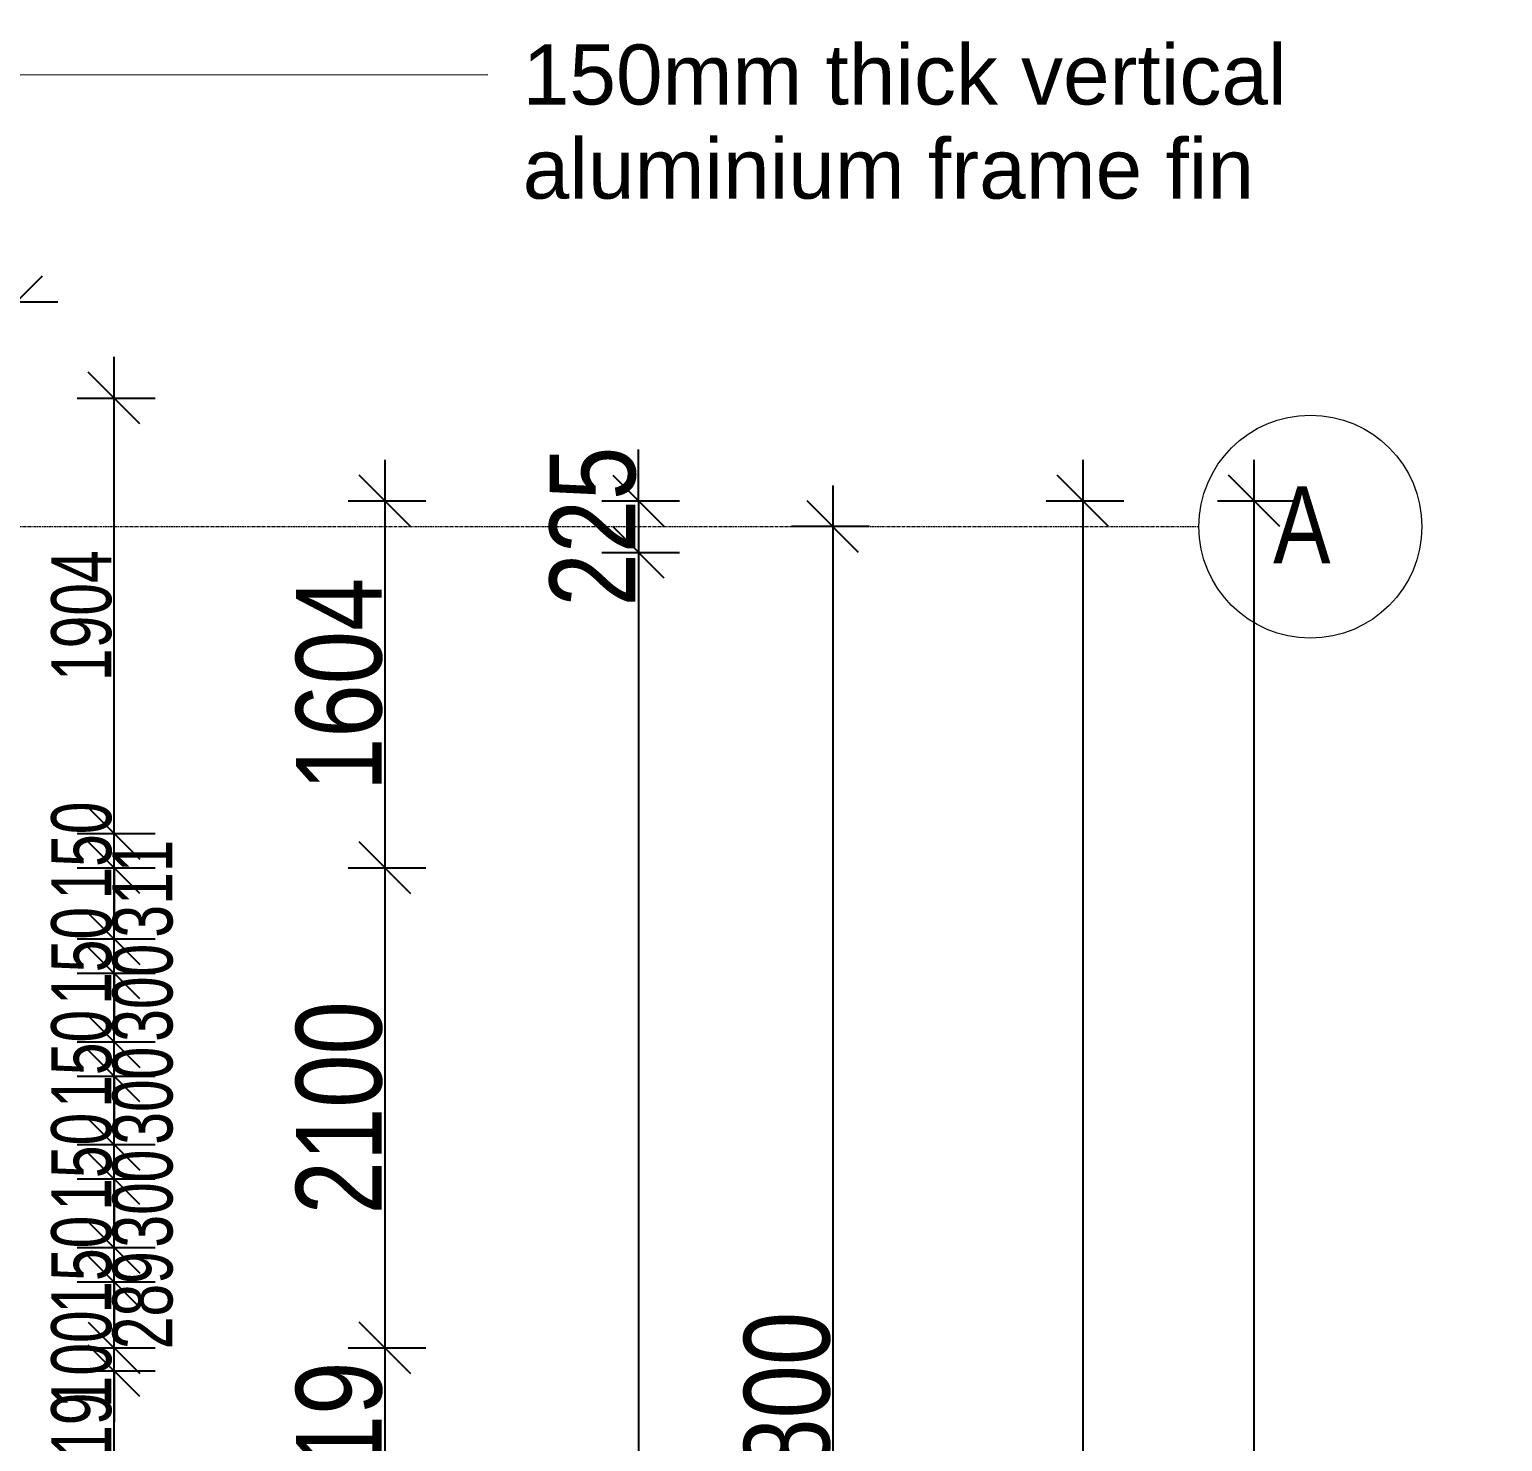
# Model space of a CAD drawing. Header units: millimetres. Extents: x -35190 to 411743, y -233114 to 23872.
# Drawn here: x 182065 to 188510, y 6961 to 13136 of the extents above; entities that cross this region are included whole.
import ezdxf

# ---------------------------------------------------------------- set-up
doc = ezdxf.new("R2010")
doc.units = ezdxf.units.MM
doc.linetypes.add('Grid Line', pattern=[22.225, 12.7, -3.175, 3.175, -3.175])
for name, color, linetype, lineweight in [('A-ANNO-DIMS', 211, 'Continuous', 9), ('G-ANNO-TEXT', 231, 'Continuous', 9), ('S-GRID', 1, 'Continuous', 9), ('S-GRID-IDEN', 1, 'Continuous', 9)]:
    doc.layers.add(name, color=color, linetype=linetype, lineweight=lineweight)
doc.styles.add('Arial_3', font='arial.ttf', dxfattribs={"width": 0.8, "height": 375})
doc.styles.add('Arial_6', font='arial.ttf', dxfattribs={"height": 525})
doc.styles.add('Arial_8', font='arial.ttf', dxfattribs={"width": 0.7, "height": 262.5})
doc.dimstyles.new('main_4_5mm', dxfattribs={"dimscale": 304.8, "dimtxt": 382.597275, "dimasz": 0.738189, "dimexe": 0.590551, "dimexo": 0.0625, "dimgap": 0.024606, "dimtad": 1, "dimdec": 0, "dimzin": 0, "dimdsep": 46, "dimtxsty": 'Arial_3', "dimblk1": 'OBLIQUE', "dimblk2": 'OBLIQUE', "dimsah": 1, "dimcen": 0.09, "dimdle": 0.590551, "dimazin": 0, "dimtfac": 1, "dimtdec": 4, "dimtix": 1, "dimtmove": 0, "dimatfit": 3, "dimfxl": 0.590551, "dimfxlon": 1, "dimtvp": 1, "dimtolj": 1, "dimtzin": 0, "dimarcsym": 2})
doc.dimstyles.new('small_3_0mm', dxfattribs={"dimscale": 304.8, "dimtxt": 191.298637, "dimasz": 0.738189, "dimexe": 0.590551, "dimexo": 0.0625, "dimgap": 0.024606, "dimtad": 1, "dimdec": 0, "dimzin": 0, "dimdsep": 46, "dimtxsty": 'Arial_8', "dimblk1": 'OBLIQUE', "dimblk2": 'OBLIQUE', "dimsah": 1, "dimcen": 0.09, "dimdle": 0.590551, "dimazin": 0, "dimtfac": 1, "dimtdec": 4, "dimtix": 1, "dimtmove": 0, "dimatfit": 3, "dimfxl": 0.590551, "dimfxlon": 1, "dimtvp": 1, "dimtolj": 1, "dimtzin": 0, "dimarcsym": 2})
doc.dimstyles.new('small_3_0mm_1', dxfattribs={"dimscale": 304.8, "dimtxt": 191.298637, "dimasz": 0.738189, "dimexe": 0.590551, "dimexo": 0.0625, "dimgap": 0.024606, "dimtad": 1, "dimdec": 0, "dimzin": 0, "dimdsep": 46, "dimtxsty": 'Arial_8', "dimblk1": 'OBLIQUE', "dimblk2": 'OBLIQUE', "dimsah": 1, "dimcen": 0.09, "dimdle": 0.590551, "dimazin": 0, "dimtfac": 1, "dimtdec": 4, "dimtix": 1, "dimtmove": 1, "dimatfit": 3, "dimfxl": 0.590551, "dimfxlon": 1, "dimtvp": 1, "dimtolj": 1, "dimtzin": 0, "dimarcsym": 2})

# ---------------------------------------------------------------- blocks, each defined once
blk = doc.blocks.new('Grid - M_Grid Head - Circle-24584-FIRST FLOOR')
at = {"layer": 'S-GRID-IDEN'}
blk.add_circle((0, 0), 6.5, dxfattribs=at)
blk = doc.blocks.new('_Oblique')
at = {"color": 0, "linetype": 'ByBlock', "lineweight": -2}
blk.add_line((-0.5, -0.5), (0.5, 0.5), dxfattribs=at)
blk = doc.blocks.new('*D3627')
at = {"layer": 'A-ANNO-DIMS', "color": 0, "lineweight": -2, "transparency": 16777216}
for p, q in [((183620, 11254.3), (183620, 9290.3)), ((183459.1, 11074.3), (183800, 11074.3)), ((183459.1, 9470.3), (183800, 9470.3))]:
    blk.add_line(p, q, dxfattribs=at)
at = {"layer": 'Defpoints', "color": 0, "transparency": 16777216}
for p in [(183440, 11074.3), (183440, 9470.3), (183620, 9470.3)]:
    blk.add_point(p, dxfattribs=at)
at = {"layer": 'A-ANNO-DIMS', "color": 0, "lineweight": -2, "transparency": 16777216, "xscale": 224.9999999999999, "yscale": 224.9999999999999, "zscale": 224.9999999999999}
for p, rotation in [((183620, 11074.3), 90), ((183620, 9470.3), 270)]:
    blk.add_blockref('_Oblique', p, dxfattribs=dict(at, rotation=rotation))
at = {"layer": 'A-ANNO-DIMS', "color": 0, "transparency": 16777216, "insert": (183421.1, 10272.3), "char_height": 375, "width": 1101.88, "attachment_point": 5, "rotation": 90, "style": 'Arial_3'}
blk.add_mtext('\\A1;1604', dxfattribs=at)
blk = doc.blocks.new('*D3628')
at = {"layer": 'A-ANNO-DIMS', "color": 0, "lineweight": -2, "transparency": 16777216}
for p, q in [((183620, 9650.3), (183620, 7190.3)), ((183459.1, 9470.3), (183800, 9470.3)), ((183459.1, 7370.3), (183800, 7370.3))]:
    blk.add_line(p, q, dxfattribs=at)
at = {"layer": 'Defpoints', "color": 0, "transparency": 16777216}
for p in [(183440, 9470.3), (183440, 7370.3), (183620, 7370.3)]:
    blk.add_point(p, dxfattribs=at)
at = {"layer": 'A-ANNO-DIMS', "color": 0, "lineweight": -2, "transparency": 16777216, "xscale": 224.9999999999999, "yscale": 224.9999999999999, "zscale": 224.9999999999999}
for p, rotation in [((183620, 9470.3), 90), ((183620, 7370.3), 270)]:
    blk.add_blockref('_Oblique', p, dxfattribs=dict(at, rotation=rotation))
at = {"layer": 'A-ANNO-DIMS', "color": 0, "transparency": 16777216, "insert": (183421.1, 8420.3), "char_height": 375, "width": 1101.88, "attachment_point": 5, "rotation": 90, "style": 'Arial_3'}
blk.add_mtext('\\A1;2100', dxfattribs=at)
blk = doc.blocks.new('*D3629')
at = {"layer": 'A-ANNO-DIMS', "color": 0, "lineweight": -2, "transparency": 16777216}
for p, q in [((183620, 7550.3), (183620, 6371.3)), ((183459.1, 7370.3), (183800, 7370.3)), ((183459.1, 6551.3), (183800, 6551.3))]:
    blk.add_line(p, q, dxfattribs=at)
at = {"layer": 'Defpoints', "color": 0, "transparency": 16777216}
for p in [(183440, 7370.3), (183440, 6551.3), (183620, 6551.3)]:
    blk.add_point(p, dxfattribs=at)
at = {"layer": 'A-ANNO-DIMS', "color": 0, "lineweight": -2, "transparency": 16777216, "xscale": 224.9999999999999, "yscale": 224.9999999999999, "zscale": 224.9999999999999}
for p, rotation in [((183620, 7370.3), 90), ((183620, 6551.3), 270)]:
    blk.add_blockref('_Oblique', p, dxfattribs=dict(at, rotation=rotation))
at = {"layer": 'A-ANNO-DIMS', "color": 0, "transparency": 16777216, "insert": (183421.1, 6960.8), "char_height": 375, "width": 826.41, "attachment_point": 5, "rotation": 90, "style": 'Arial_3'}
blk.add_mtext('\\A1;819', dxfattribs=at)
blk = doc.blocks.new('*D3641')
at = {"layer": 'A-ANNO-DIMS', "color": 0, "lineweight": -2, "transparency": 16777216}
for p, q in [((184730, 11074.3), (184730, 11299.3)), ((184569.1, 11074.3), (184910, 11074.3)), ((184730, 11074.3), (184730, 10849.3)), ((184569.1, 10849.3), (184910, 10849.3)), ((184730, 10849.3), (184730, 10624.3))]:
    blk.add_line(p, q, dxfattribs=at)
at = {"layer": 'Defpoints', "color": 0, "transparency": 16777216}
for p in [(184550, 11074.3), (184550, 10849.3), (184730, 10849.3)]:
    blk.add_point(p, dxfattribs=at)
at = {"layer": 'A-ANNO-DIMS', "color": 0, "lineweight": -2, "transparency": 16777216, "xscale": 224.9999999999999, "yscale": 224.9999999999999, "zscale": 224.9999999999999}
for p, rotation in [((184730, 11074.3), 270), ((184730, 10849.3), 90)]:
    blk.add_blockref('_Oblique', p, dxfattribs=dict(at, rotation=rotation))
at = {"layer": 'A-ANNO-DIMS', "color": 0, "transparency": 16777216, "insert": (184531.1, 10961.8), "char_height": 375, "width": 826.41, "attachment_point": 5, "rotation": 90, "style": 'Arial_3'}
blk.add_mtext('\\A1;225', dxfattribs=at)
blk = doc.blocks.new('*D3642')
at = {"layer": 'A-ANNO-DIMS', "color": 0, "lineweight": -2, "transparency": 16777216}
for p, q in [((184730, 11029.3), (184730, -2005.7)), ((184569.1, 10849.3), (184910, 10849.3)), ((184569.1, -1825.7), (184910, -1825.7))]:
    blk.add_line(p, q, dxfattribs=at)
at = {"layer": 'Defpoints', "color": 0, "transparency": 16777216}
for p in [(184550, 10849.3), (184550, -1825.7), (184730, -1825.7)]:
    blk.add_point(p, dxfattribs=at)
at = {"layer": 'A-ANNO-DIMS', "color": 0, "lineweight": -2, "transparency": 16777216, "xscale": 224.9999999999999, "yscale": 224.9999999999999, "zscale": 224.9999999999999}
for p, rotation in [((184730, 10849.3), 90), ((184730, -1825.7), 270)]:
    blk.add_blockref('_Oblique', p, dxfattribs=dict(at, rotation=rotation))
at = {"layer": 'A-ANNO-DIMS', "color": 0, "transparency": 16777216, "insert": (184531.1, 4511.8), "char_height": 375, "width": 1377.35, "attachment_point": 5, "rotation": 90, "style": 'Arial_3'}
blk.add_mtext('\\A1;12675', dxfattribs=at)
blk = doc.blocks.new('*D3648')
at = {"layer": 'A-ANNO-DIMS', "color": 0, "lineweight": -2, "transparency": 16777216}
for p, q in [((185580, 11141.8), (185580, 2981.8)), ((185741, 10961.8), (185400, 10961.8)), ((185741, 3161.8), (185400, 3161.8))]:
    blk.add_line(p, q, dxfattribs=at)
at = {"layer": 'Defpoints', "color": 0, "transparency": 16777216}
for p in [(185760, 10961.8), (185580, 3161.8), (185760, 3161.8)]:
    blk.add_point(p, dxfattribs=at)
at = {"layer": 'A-ANNO-DIMS', "color": 0, "lineweight": -2, "transparency": 16777216, "xscale": 224.9999999999999, "yscale": 224.9999999999999, "zscale": 224.9999999999999}
for p, rotation in [((185580, 10961.8), 90), ((185580, 3161.8), 270)]:
    blk.add_blockref('_Oblique', p, dxfattribs=dict(at, rotation=rotation))
at = {"layer": 'A-ANNO-DIMS', "color": 0, "transparency": 16777216, "insert": (185381.1, 7061.8), "char_height": 375, "width": 1101.88, "attachment_point": 5, "rotation": 90, "style": 'Arial_3'}
blk.add_mtext('\\A1;7800', dxfattribs=at)
blk = doc.blocks.new('*D3655')
at = {"layer": 'A-ANNO-DIMS', "color": 0, "lineweight": -2, "transparency": 16777216}
for p, q in [((186673.6, 11254.3), (186673.6, -12305.7)), ((186512.7, 11074.3), (186853.6, 11074.3)), ((186512.7, -12125.7), (186853.6, -12125.7))]:
    blk.add_line(p, q, dxfattribs=at)
at = {"layer": 'Defpoints', "color": 0, "transparency": 16777216}
for p in [(186493.6, 11074.3), (186493.6, -12125.7), (186673.6, -12125.7)]:
    blk.add_point(p, dxfattribs=at)
at = {"layer": 'A-ANNO-DIMS', "color": 0, "lineweight": -2, "transparency": 16777216, "xscale": 224.9999999999999, "yscale": 224.9999999999999, "zscale": 224.9999999999999}
for p, rotation in [((186673.6, 11074.3), 90), ((186673.6, -12125.7), 270)]:
    blk.add_blockref('_Oblique', p, dxfattribs=dict(at, rotation=rotation))
at = {"layer": 'A-ANNO-DIMS', "color": 0, "transparency": 16777216, "insert": (186474.5, -525.7), "char_height": 375, "width": 1377.35, "attachment_point": 5, "rotation": 90, "style": 'Arial_3'}
blk.add_mtext('\\A1;23200', dxfattribs=at)
blk = doc.blocks.new('*D3659')
at = {"layer": 'A-ANNO-DIMS', "color": 0, "lineweight": -2, "transparency": 16777216}
for p, q in [((187423.6, -24540.7), (187423.6, 11254.3)), ((187262.7, 11074.3), (187603.6, 11074.3)), ((187262.7, -24360.7), (187603.6, -24360.7))]:
    blk.add_line(p, q, dxfattribs=at)
at = {"layer": 'Defpoints', "color": 0, "transparency": 16777216}
for p in [(187243.6, 11074.3), (187423.6, 11074.3), (187243.6, -24360.7)]:
    blk.add_point(p, dxfattribs=at)
at = {"layer": 'A-ANNO-DIMS', "color": 0, "lineweight": -2, "transparency": 16777216, "xscale": 224.9999999999999, "yscale": 224.9999999999999, "zscale": 224.9999999999999}
for p, rotation in [((187423.6, 11074.3), 90), ((187423.6, -24360.7), 270)]:
    blk.add_blockref('_Oblique', p, dxfattribs=dict(at, rotation=rotation))
at = {"layer": 'A-ANNO-DIMS', "color": 0, "transparency": 16777216, "insert": (187224.5, -6643.2), "char_height": 375, "width": 1377.35, "attachment_point": 5, "rotation": 90, "style": 'Arial_3'}
blk.add_mtext('\\A1;35435', dxfattribs=at)
blk = doc.blocks.new('*D4140')
at = {"layer": 'A-ANNO-DIMS', "color": 0, "lineweight": -2, "transparency": 16777216}
for p, q in [((181239.4, 11784.6), (181239.4, 12125.5)), ((182009.4, 11784.6), (182009.4, 12125.5)), ((181059.4, 11945.5), (182189.4, 11945.5))]:
    blk.add_line(p, q, dxfattribs=at)
at = {"layer": 'Defpoints', "color": 0, "transparency": 16777216}
for p in [(182009.4, 11945.5), (181239.4, 11765.5), (182009.4, 11765.5)]:
    blk.add_point(p, dxfattribs=at)
at = {"layer": 'A-ANNO-DIMS', "color": 0, "lineweight": -2, "transparency": 16777216, "xscale": 224.9999999999999, "yscale": 224.9999999999999, "zscale": 224.9999999999999, "rotation": 180}
blk.add_blockref('_Oblique', (181239.4, 11945.5), dxfattribs=at)
at = {"layer": 'A-ANNO-DIMS', "color": 0, "lineweight": -2, "transparency": 16777216, "xscale": 224.9999999999999, "yscale": 224.9999999999999, "zscale": 224.9999999999999}
blk.add_blockref('_Oblique', (182009.4, 11945.5), dxfattribs=at)
at = {"layer": 'A-ANNO-DIMS', "color": 0, "transparency": 16777216, "insert": (181624.4, 12087), "char_height": 262.5, "width": 360.23, "attachment_point": 5, "style": 'Arial_8'}
blk.add_mtext('\\A1;770', dxfattribs=at)
blk = doc.blocks.new('*D4161')
at = {"layer": 'A-ANNO-DIMS', "color": 0, "lineweight": -2, "transparency": 16777216}
for p, q in [((182435.3, 6471.3), (182435.3, 7450.3)), ((182274.4, 7270.3), (182615.3, 7270.3)), ((182274.4, 6651.3), (182615.3, 6651.3))]:
    blk.add_line(p, q, dxfattribs=at)
at = {"layer": 'Defpoints', "color": 0, "transparency": 16777216}
for p in [(182255.3, 7270.3), (182435.3, 7270.3), (182255.3, 6651.3)]:
    blk.add_point(p, dxfattribs=at)
at = {"layer": 'A-ANNO-DIMS', "color": 0, "lineweight": -2, "transparency": 16777216, "xscale": 224.9999999999999, "yscale": 224.9999999999999, "zscale": 224.9999999999999}
for p, rotation in [((182435.3, 7270.3), 90), ((182435.3, 6651.3), 270)]:
    blk.add_blockref('_Oblique', p, dxfattribs=dict(at, rotation=rotation))
at = {"layer": 'A-ANNO-DIMS', "color": 0, "transparency": 16777216, "insert": (182293.8, 6960.8), "char_height": 262.5, "width": 360.23, "attachment_point": 5, "rotation": 90, "style": 'Arial_8'}
blk.add_mtext('\\A1;619', dxfattribs=at)
blk = doc.blocks.new('*D4162')
at = {"layer": 'A-ANNO-DIMS', "color": 0, "lineweight": -2, "transparency": 16777216}
for p, q in [((182435.3, 7370.3), (182435.3, 7595.3)), ((182274.4, 7370.3), (182615.3, 7370.3)), ((182435.3, 7270.3), (182435.3, 7370.3)), ((182274.4, 7270.3), (182615.3, 7270.3)), ((182435.3, 7270.3), (182435.3, 7045.3))]:
    blk.add_line(p, q, dxfattribs=at)
at = {"layer": 'Defpoints', "color": 0, "transparency": 16777216}
for p in [(182255.3, 7370.3), (182435.3, 7370.3), (182255.3, 7270.3)]:
    blk.add_point(p, dxfattribs=at)
at = {"layer": 'A-ANNO-DIMS', "color": 0, "lineweight": -2, "transparency": 16777216, "xscale": 224.9999999999999, "yscale": 224.9999999999999, "zscale": 224.9999999999999}
for p, rotation in [((182435.3, 7370.3), 270), ((182435.3, 7270.3), 90)]:
    blk.add_blockref('_Oblique', p, dxfattribs=dict(at, rotation=rotation))
at = {"layer": 'A-ANNO-DIMS', "color": 0, "transparency": 16777216, "insert": (182293.8, 7320.3), "char_height": 262.5, "width": 360.23, "attachment_point": 5, "rotation": 90, "style": 'Arial_8'}
blk.add_mtext('\\A1;100', dxfattribs=at)
blk = doc.blocks.new('*D4163')
at = {"layer": 'A-ANNO-DIMS', "color": 0, "lineweight": -2, "transparency": 16777216}
for p, q in [((182435.3, 7190.3), (182435.3, 7839.3)), ((182274.4, 7659.3), (182615.3, 7659.3)), ((182274.4, 7370.3), (182615.3, 7370.3))]:
    blk.add_line(p, q, dxfattribs=at)
at = {"layer": 'Defpoints', "color": 0, "transparency": 16777216}
for p in [(182255.3, 7659.3), (182435.3, 7659.3), (182255.3, 7370.3)]:
    blk.add_point(p, dxfattribs=at)
at = {"layer": 'A-ANNO-DIMS', "color": 0, "lineweight": -2, "transparency": 16777216, "xscale": 224.9999999999999, "yscale": 224.9999999999999, "zscale": 224.9999999999999}
for p, rotation in [((182435.3, 7659.3), 90), ((182435.3, 7370.3), 270)]:
    blk.add_blockref('_Oblique', p, dxfattribs=dict(at, rotation=rotation))
at = {"layer": 'A-ANNO-DIMS', "color": 0, "transparency": 16777216, "insert": (182428.7, 7364.7), "char_height": 262.5, "width": 360.23, "attachment_point": 1, "rotation": 90, "line_spacing_factor": 0.941778, "style": 'Arial_8'}
blk.add_mtext('\\A1;289', dxfattribs=at)
blk = doc.blocks.new('*D4164')
at = {"layer": 'A-ANNO-DIMS', "color": 0, "lineweight": -2, "transparency": 16777216}
for p, q in [((182435.3, 7809.3), (182435.3, 8034.3)), ((182274.4, 7809.3), (182615.3, 7809.3)), ((182435.3, 7659.3), (182435.3, 7809.3)), ((182274.4, 7659.3), (182615.3, 7659.3)), ((182435.3, 7659.3), (182435.3, 7434.3))]:
    blk.add_line(p, q, dxfattribs=at)
at = {"layer": 'Defpoints', "color": 0, "transparency": 16777216}
for p in [(182255.3, 7809.3), (182435.3, 7809.3), (182255.3, 7659.3)]:
    blk.add_point(p, dxfattribs=at)
at = {"layer": 'A-ANNO-DIMS', "color": 0, "lineweight": -2, "transparency": 16777216, "xscale": 224.9999999999999, "yscale": 224.9999999999999, "zscale": 224.9999999999999}
for p, rotation in [((182435.3, 7809.3), 270), ((182435.3, 7659.3), 90)]:
    blk.add_blockref('_Oblique', p, dxfattribs=dict(at, rotation=rotation))
at = {"layer": 'A-ANNO-DIMS', "color": 0, "transparency": 16777216, "insert": (182293.8, 7734.3), "char_height": 262.5, "width": 360.23, "attachment_point": 5, "rotation": 90, "style": 'Arial_8'}
blk.add_mtext('\\A1;150', dxfattribs=at)
blk = doc.blocks.new('*D4165')
at = {"layer": 'A-ANNO-DIMS', "color": 0, "lineweight": -2, "transparency": 16777216}
for p, q in [((182435.3, 7629.3), (182435.3, 8289.3)), ((182274.4, 8109.3), (182615.3, 8109.3)), ((182274.4, 7809.3), (182615.3, 7809.3))]:
    blk.add_line(p, q, dxfattribs=at)
at = {"layer": 'Defpoints', "color": 0, "transparency": 16777216}
for p in [(182255.3, 8109.3), (182435.3, 8109.3), (182255.3, 7809.3)]:
    blk.add_point(p, dxfattribs=at)
at = {"layer": 'A-ANNO-DIMS', "color": 0, "lineweight": -2, "transparency": 16777216, "xscale": 224.9999999999999, "yscale": 224.9999999999999, "zscale": 224.9999999999999}
for p, rotation in [((182435.3, 8109.3), 90), ((182435.3, 7809.3), 270)]:
    blk.add_blockref('_Oblique', p, dxfattribs=dict(at, rotation=rotation))
at = {"layer": 'A-ANNO-DIMS', "color": 0, "transparency": 16777216, "insert": (182428.7, 7809.2), "char_height": 262.5, "width": 360.23, "attachment_point": 1, "rotation": 90, "line_spacing_factor": 0.941778, "style": 'Arial_8'}
blk.add_mtext('\\A1;300', dxfattribs=at)
blk = doc.blocks.new('*D4166')
at = {"layer": 'A-ANNO-DIMS', "color": 0, "lineweight": -2, "transparency": 16777216}
for p, q in [((182435.3, 8259.3), (182435.3, 8484.3)), ((182274.4, 8259.3), (182615.3, 8259.3)), ((182435.3, 8109.3), (182435.3, 8259.3)), ((182274.4, 8109.3), (182615.3, 8109.3)), ((182435.3, 8109.3), (182435.3, 7884.3))]:
    blk.add_line(p, q, dxfattribs=at)
at = {"layer": 'Defpoints', "color": 0, "transparency": 16777216}
for p in [(182255.3, 8259.3), (182435.3, 8259.3), (182255.3, 8109.3)]:
    blk.add_point(p, dxfattribs=at)
at = {"layer": 'A-ANNO-DIMS', "color": 0, "lineweight": -2, "transparency": 16777216, "xscale": 224.9999999999999, "yscale": 224.9999999999999, "zscale": 224.9999999999999}
for p, rotation in [((182435.3, 8259.3), 270), ((182435.3, 8109.3), 90)]:
    blk.add_blockref('_Oblique', p, dxfattribs=dict(at, rotation=rotation))
at = {"layer": 'A-ANNO-DIMS', "color": 0, "transparency": 16777216, "insert": (182293.8, 8184.3), "char_height": 262.5, "width": 360.23, "attachment_point": 5, "rotation": 90, "style": 'Arial_8'}
blk.add_mtext('\\A1;150', dxfattribs=at)
blk = doc.blocks.new('*D4167')
at = {"layer": 'A-ANNO-DIMS', "color": 0, "lineweight": -2, "transparency": 16777216}
for p, q in [((182435.3, 8079.3), (182435.3, 8739.3)), ((182274.4, 8559.3), (182615.3, 8559.3)), ((182274.4, 8259.3), (182615.3, 8259.3))]:
    blk.add_line(p, q, dxfattribs=at)
at = {"layer": 'Defpoints', "color": 0, "transparency": 16777216}
for p in [(182255.3, 8559.3), (182435.3, 8559.3), (182255.3, 8259.3)]:
    blk.add_point(p, dxfattribs=at)
at = {"layer": 'A-ANNO-DIMS', "color": 0, "lineweight": -2, "transparency": 16777216, "xscale": 224.9999999999999, "yscale": 224.9999999999999, "zscale": 224.9999999999999}
for p, rotation in [((182435.3, 8559.3), 90), ((182435.3, 8259.3), 270)]:
    blk.add_blockref('_Oblique', p, dxfattribs=dict(at, rotation=rotation))
at = {"layer": 'A-ANNO-DIMS', "color": 0, "transparency": 16777216, "insert": (182428.7, 8259.2), "char_height": 262.5, "width": 360.23, "attachment_point": 1, "rotation": 90, "line_spacing_factor": 0.941778, "style": 'Arial_8'}
blk.add_mtext('\\A1;300', dxfattribs=at)
blk = doc.blocks.new('*D4168')
at = {"layer": 'A-ANNO-DIMS', "color": 0, "lineweight": -2, "transparency": 16777216}
for p, q in [((182435.3, 8709.3), (182435.3, 8934.3)), ((182274.4, 8709.3), (182615.3, 8709.3)), ((182435.3, 8559.3), (182435.3, 8709.3)), ((182274.4, 8559.3), (182615.3, 8559.3)), ((182435.3, 8559.3), (182435.3, 8334.3))]:
    blk.add_line(p, q, dxfattribs=at)
at = {"layer": 'Defpoints', "color": 0, "transparency": 16777216}
for p in [(182255.3, 8709.3), (182435.3, 8709.3), (182255.3, 8559.3)]:
    blk.add_point(p, dxfattribs=at)
at = {"layer": 'A-ANNO-DIMS', "color": 0, "lineweight": -2, "transparency": 16777216, "xscale": 224.9999999999999, "yscale": 224.9999999999999, "zscale": 224.9999999999999}
for p, rotation in [((182435.3, 8709.3), 270), ((182435.3, 8559.3), 90)]:
    blk.add_blockref('_Oblique', p, dxfattribs=dict(at, rotation=rotation))
at = {"layer": 'A-ANNO-DIMS', "color": 0, "transparency": 16777216, "insert": (182293.8, 8634.3), "char_height": 262.5, "width": 360.23, "attachment_point": 5, "rotation": 90, "style": 'Arial_8'}
blk.add_mtext('\\A1;150', dxfattribs=at)
blk = doc.blocks.new('*D4169')
at = {"layer": 'A-ANNO-DIMS', "color": 0, "lineweight": -2, "transparency": 16777216}
for p, q in [((182435.3, 8529.3), (182435.3, 9189.3)), ((182274.4, 9009.3), (182615.3, 9009.3)), ((182274.4, 8709.3), (182615.3, 8709.3))]:
    blk.add_line(p, q, dxfattribs=at)
at = {"layer": 'Defpoints', "color": 0, "transparency": 16777216}
for p in [(182255.3, 9009.3), (182435.3, 9009.3), (182255.3, 8709.3)]:
    blk.add_point(p, dxfattribs=at)
at = {"layer": 'A-ANNO-DIMS', "color": 0, "lineweight": -2, "transparency": 16777216, "xscale": 224.9999999999999, "yscale": 224.9999999999999, "zscale": 224.9999999999999}
for p, rotation in [((182435.3, 9009.3), 90), ((182435.3, 8709.3), 270)]:
    blk.add_blockref('_Oblique', p, dxfattribs=dict(at, rotation=rotation))
at = {"layer": 'A-ANNO-DIMS', "color": 0, "transparency": 16777216, "insert": (182428.7, 8709.2), "char_height": 262.5, "width": 360.23, "attachment_point": 1, "rotation": 90, "line_spacing_factor": 0.941778, "style": 'Arial_8'}
blk.add_mtext('\\A1;300', dxfattribs=at)
blk = doc.blocks.new('*D4170')
at = {"layer": 'A-ANNO-DIMS', "color": 0, "lineweight": -2, "transparency": 16777216}
for p, q in [((182435.3, 9159.3), (182435.3, 9384.3)), ((182274.4, 9159.3), (182615.3, 9159.3)), ((182435.3, 9009.3), (182435.3, 9159.3)), ((182274.4, 9009.3), (182615.3, 9009.3)), ((182435.3, 9009.3), (182435.3, 8784.3))]:
    blk.add_line(p, q, dxfattribs=at)
at = {"layer": 'Defpoints', "color": 0, "transparency": 16777216}
for p in [(182255.3, 9159.3), (182435.3, 9159.3), (182255.3, 9009.3)]:
    blk.add_point(p, dxfattribs=at)
at = {"layer": 'A-ANNO-DIMS', "color": 0, "lineweight": -2, "transparency": 16777216, "xscale": 224.9999999999999, "yscale": 224.9999999999999, "zscale": 224.9999999999999}
for p, rotation in [((182435.3, 9159.3), 270), ((182435.3, 9009.3), 90)]:
    blk.add_blockref('_Oblique', p, dxfattribs=dict(at, rotation=rotation))
at = {"layer": 'A-ANNO-DIMS', "color": 0, "transparency": 16777216, "insert": (182293.8, 9084.3), "char_height": 262.5, "width": 360.23, "attachment_point": 5, "rotation": 90, "style": 'Arial_8'}
blk.add_mtext('\\A1;150', dxfattribs=at)
blk = doc.blocks.new('*D4171')
at = {"layer": 'A-ANNO-DIMS', "color": 0, "lineweight": -2, "transparency": 16777216}
for p, q in [((182435.3, 8979.3), (182435.3, 9650.3)), ((182274.4, 9470.3), (182615.3, 9470.3)), ((182274.4, 9159.3), (182615.3, 9159.3))]:
    blk.add_line(p, q, dxfattribs=at)
at = {"layer": 'Defpoints', "color": 0, "transparency": 16777216}
for p in [(182255.3, 9470.3), (182435.3, 9470.3), (182255.3, 9159.3)]:
    blk.add_point(p, dxfattribs=at)
at = {"layer": 'A-ANNO-DIMS', "color": 0, "lineweight": -2, "transparency": 16777216, "xscale": 224.9999999999999, "yscale": 224.9999999999999, "zscale": 224.9999999999999}
for p, rotation in [((182435.3, 9470.3), 90), ((182435.3, 9159.3), 270)]:
    blk.add_blockref('_Oblique', p, dxfattribs=dict(at, rotation=rotation))
at = {"layer": 'A-ANNO-DIMS', "color": 0, "transparency": 16777216, "insert": (182428.7, 9164.7), "char_height": 262.5, "width": 360.23, "attachment_point": 1, "rotation": 90, "line_spacing_factor": 0.941778, "style": 'Arial_8'}
blk.add_mtext('\\A1;311', dxfattribs=at)
blk = doc.blocks.new('*D4172')
at = {"layer": 'A-ANNO-DIMS', "color": 0, "lineweight": -2, "transparency": 16777216}
for p, q in [((182435.3, 9620.3), (182435.3, 9845.3)), ((182274.4, 9620.3), (182615.3, 9620.3)), ((182435.3, 9470.3), (182435.3, 9620.3)), ((182274.4, 9470.3), (182615.3, 9470.3)), ((182435.3, 9470.3), (182435.3, 9245.3))]:
    blk.add_line(p, q, dxfattribs=at)
at = {"layer": 'Defpoints', "color": 0, "transparency": 16777216}
for p in [(182255.3, 9620.3), (182435.3, 9620.3), (182255.3, 9470.3)]:
    blk.add_point(p, dxfattribs=at)
at = {"layer": 'A-ANNO-DIMS', "color": 0, "lineweight": -2, "transparency": 16777216, "xscale": 224.9999999999999, "yscale": 224.9999999999999, "zscale": 224.9999999999999}
for p, rotation in [((182435.3, 9620.3), 270), ((182435.3, 9470.3), 90)]:
    blk.add_blockref('_Oblique', p, dxfattribs=dict(at, rotation=rotation))
at = {"layer": 'A-ANNO-DIMS', "color": 0, "transparency": 16777216, "insert": (182293.8, 9545.3), "char_height": 262.5, "width": 360.23, "attachment_point": 5, "rotation": 90, "style": 'Arial_8'}
blk.add_mtext('\\A1;150', dxfattribs=at)
blk = doc.blocks.new('*D4173')
at = {"layer": 'A-ANNO-DIMS', "color": 0, "lineweight": -2, "transparency": 16777216}
for p, q in [((182435.3, 9440.3), (182435.3, 11704.3)), ((182274.4, 11524.3), (182615.3, 11524.3)), ((182274.4, 9620.3), (182615.3, 9620.3))]:
    blk.add_line(p, q, dxfattribs=at)
at = {"layer": 'Defpoints', "color": 0, "transparency": 16777216}
for p in [(182255.3, 11524.3), (182435.3, 11524.3), (182255.3, 9620.3)]:
    blk.add_point(p, dxfattribs=at)
at = {"layer": 'A-ANNO-DIMS', "color": 0, "lineweight": -2, "transparency": 16777216, "xscale": 224.9999999999999, "yscale": 224.9999999999999, "zscale": 224.9999999999999}
for p, rotation in [((182435.3, 11524.3), 90), ((182435.3, 9620.3), 270)]:
    blk.add_blockref('_Oblique', p, dxfattribs=dict(at, rotation=rotation))
at = {"layer": 'A-ANNO-DIMS', "color": 0, "transparency": 16777216, "insert": (182293.8, 10572.3), "char_height": 262.5, "width": 480.307, "attachment_point": 5, "rotation": 90, "style": 'Arial_8'}
blk.add_mtext('\\A1;1904', dxfattribs=at)

msp = doc.modelspace()

# ---------------------------------------------------------------- linework, layer by layer
at = {"layer": 'G-ANNO-TEXT', "color": 50}
msp.add_line((180682.3, 12936.9), (184071.1, 12939.1), dxfattribs=at)
at = {"layer": 'S-GRID', "linetype": 'Grid Line'}
msp.add_line((124075.2, 10961.8), (187181.8, 10961.8), dxfattribs=at)

# ---------------------------------------------------------------- block references
at = {"layer": 'S-GRID-IDEN', "xscale": 74.99999999999996, "yscale": 74.99999999999996, "zscale": 74.99999999999996, "rotation": 269.9999999999994}
msp.add_blockref('Grid - M_Grid Head - Circle-24584-FIRST FLOOR', (187669.3, 10961.8), dxfattribs=at)

# ---------------------------------------------------------------- texts
at = {"layer": 'G-ANNO-TEXT', "color": 7, "insert": (184223.5, 13070.3), "char_height": 262.5, "width": 4220.885, "attachment_point": 1, "style": 'Arial_6', "bg_fill": 3, "box_fill_scale": 1.25, "bg_fill_color": 256, "bg_fill_true_color": 13158600, "bg_fill_transparency": 0}
msp.add_mtext('150mm thick vertical ', dxfattribs=at)

# ---------------------------------------------------------------- dimensions: what is measured, and where the dimension line sits
at = {"layer": 'A-ANNO-DIMS'}
dim = msp.add_linear_dim(base=(182009.4, 11945.5), p1=(181239.4, 11765.5), p2=(182009.4, 11765.5), dimstyle='small_3_0mm', override={"dimpost": '<>', "dimfxl": 770}, dxfattribs=at)
dim.commit()
dim.dimension.update_dxf_attribs({"geometry": '*D4140', "text_midpoint": (181624.4, 12087)})
for base, p1, p2, dimstyle, override, picture, middle in [((182435.3, 11524.3), (182255.3, 9620.3), (182255.3, 11524.3), 'small_3_0mm', {"dimpost": '<>', "dimfxl": 1904}, '*D4173', (182293.8, 10572.3)), ((184730, 10849.3), (184550, 11074.3), (184550, 10849.3), 'main_4_5mm', {"dimpost": '<>', "dimfxl": 225}, '*D3641', (184531.1, 10961.8)), ((183620, 9470.3), (183440, 11074.3), (183440, 9470.3), 'main_4_5mm', {"dimpost": '<>', "dimfxl": 1604}, '*D3627', (183421.1, 10272.3)), ((186673.6, -12125.7), (186493.6, 11074.3), (186493.6, -12125.7), 'main_4_5mm', {"dimpost": '<>', "dimfxl": 23200}, '*D3655', (186474.5, -525.7)), ((185580, 3161.8), (185760, 10961.8), (185760, 3161.8), 'main_4_5mm', {"dimpost": '<>', "dimfxl": 7800}, '*D3648', (185381.1, 7061.8)), ((184730, -1825.7), (184550, 10849.3), (184550, -1825.7), 'main_4_5mm', {"dimpost": '<>', "dimfxl": 12675}, '*D3642', (184531.1, 4511.8)), ((182435.3, 9620.3), (182255.3, 9470.3), (182255.3, 9620.3), 'small_3_0mm', {"dimpost": '<>', "dimfxl": 150}, '*D4172', (182293.8, 9545.3)), ((183620, 7370.3), (183440, 9470.3), (183440, 7370.3), 'main_4_5mm', {"dimpost": '<>', "dimfxl": 2100}, '*D3628', (183421.1, 8420.3)), ((182435.3, 9159.3), (182255.3, 9009.3), (182255.3, 9159.3), 'small_3_0mm', {"dimpost": '<>', "dimfxl": 150}, '*D4170', (182293.8, 9084.3)), ((182435.3, 8709.3), (182255.3, 8559.3), (182255.3, 8709.3), 'small_3_0mm', {"dimpost": '<>', "dimfxl": 150}, '*D4168', (182293.8, 8634.3)), ((182435.3, 8259.3), (182255.3, 8109.3), (182255.3, 8259.3), 'small_3_0mm', {"dimpost": '<>', "dimfxl": 150}, '*D4166', (182293.8, 8184.3)), ((182435.3, 7809.3), (182255.3, 7659.3), (182255.3, 7809.3), 'small_3_0mm', {"dimpost": '<>', "dimfxl": 150}, '*D4164', (182293.8, 7734.3)), ((182435.3, 7370.3), (182255.3, 7270.3), (182255.3, 7370.3), 'small_3_0mm', {"dimpost": '<>', "dimfxl": 100}, '*D4162', (182293.8, 7320.3)), ((183620, 6551.3), (183440, 7370.3), (183440, 6551.3), 'main_4_5mm', {"dimpost": '<>', "dimfxl": 819}, '*D3629', (183421.1, 6960.8)), ((182435.3, 7270.3), (182255.3, 6651.3), (182255.3, 7270.3), 'small_3_0mm', {"dimpost": '<>', "dimfxl": 619}, '*D4161', (182293.8, 6960.8))]:
    dim = msp.add_linear_dim(base=base, p1=p1, p2=p2, angle=90, dimstyle=dimstyle, override=override, dxfattribs=at)
    dim.commit()
    dim.dimension.update_dxf_attribs({"geometry": picture, "text_midpoint": middle})
for base, p1, p2, override, picture, middle in [((182435.3, 9470.3), (182255.3, 9159.3), (182255.3, 9470.3), {"dimpost": '<>', "dimfxl": 311}, '*D4171', (182603.7, 9344.8)), ((182435.3, 9009.3), (182255.3, 8709.3), (182255.3, 9009.3), {"dimpost": '<>', "dimfxl": 300}, '*D4169', (182603.7, 8889.3)), ((182435.3, 8559.3), (182255.3, 8259.3), (182255.3, 8559.3), {"dimpost": '<>', "dimfxl": 300}, '*D4167', (182603.7, 8439.3)), ((182435.3, 8109.3), (182255.3, 7809.3), (182255.3, 8109.3), {"dimpost": '<>', "dimfxl": 300}, '*D4165', (182603.7, 7989.3)), ((182435.3, 7659.3), (182255.3, 7370.3), (182255.3, 7659.3), {"dimpost": '<>', "dimfxl": 289}, '*D4163', (182603.7, 7544.8))]:
    dim = msp.add_linear_dim(base=base, p1=p1, p2=p2, angle=90, dimstyle='small_3_0mm_1', override=override, dxfattribs=at)
    dim.commit()
    dim.dimension.update_dxf_attribs({"geometry": picture, "text_midpoint": middle, "dimtype": 160, "text_rotation": 90})

# ---------------------------------------------------------------- next in the draw order: texts
at = {"layer": 'G-ANNO-TEXT', "color": 7, "insert": (184223.5, 12658.6), "char_height": 262.5, "width": 3968.353, "attachment_point": 1, "style": 'Arial_6', "bg_fill": 3, "box_fill_scale": 1.25, "bg_fill_color": 256, "bg_fill_true_color": 13158600, "bg_fill_transparency": 0}
msp.add_mtext('aluminium frame fin', dxfattribs=at)
at = {"layer": 'S-GRID-IDEN', "insert": (187506.2, 11138.2), "char_height": 337.5, "width": 384.81, "attachment_point": 1, "style": 'Arial_3', "bg_fill": 3, "box_fill_scale": 1.25, "bg_fill_color": 256, "bg_fill_true_color": 13158600, "bg_fill_transparency": 0}
msp.add_mtext('A', dxfattribs=at)

# ---------------------------------------------------------------- next in the draw order: dimensions: what is measured, and where the dimension line sits
at = {"layer": 'A-ANNO-DIMS'}
dim = msp.add_linear_dim(base=(187423.6, 11074.3), p1=(187243.6, -24360.7), p2=(187243.6, 11074.3), angle=90, dimstyle='main_4_5mm', override={"dimpost": '<>', "dimfxl": 35435}, dxfattribs=at)
dim.commit()
dim.dimension.update_dxf_attribs({"geometry": '*D3659', "text_midpoint": (187224.5, -6643.2)})

doc.saveas('drawing.dxf')
